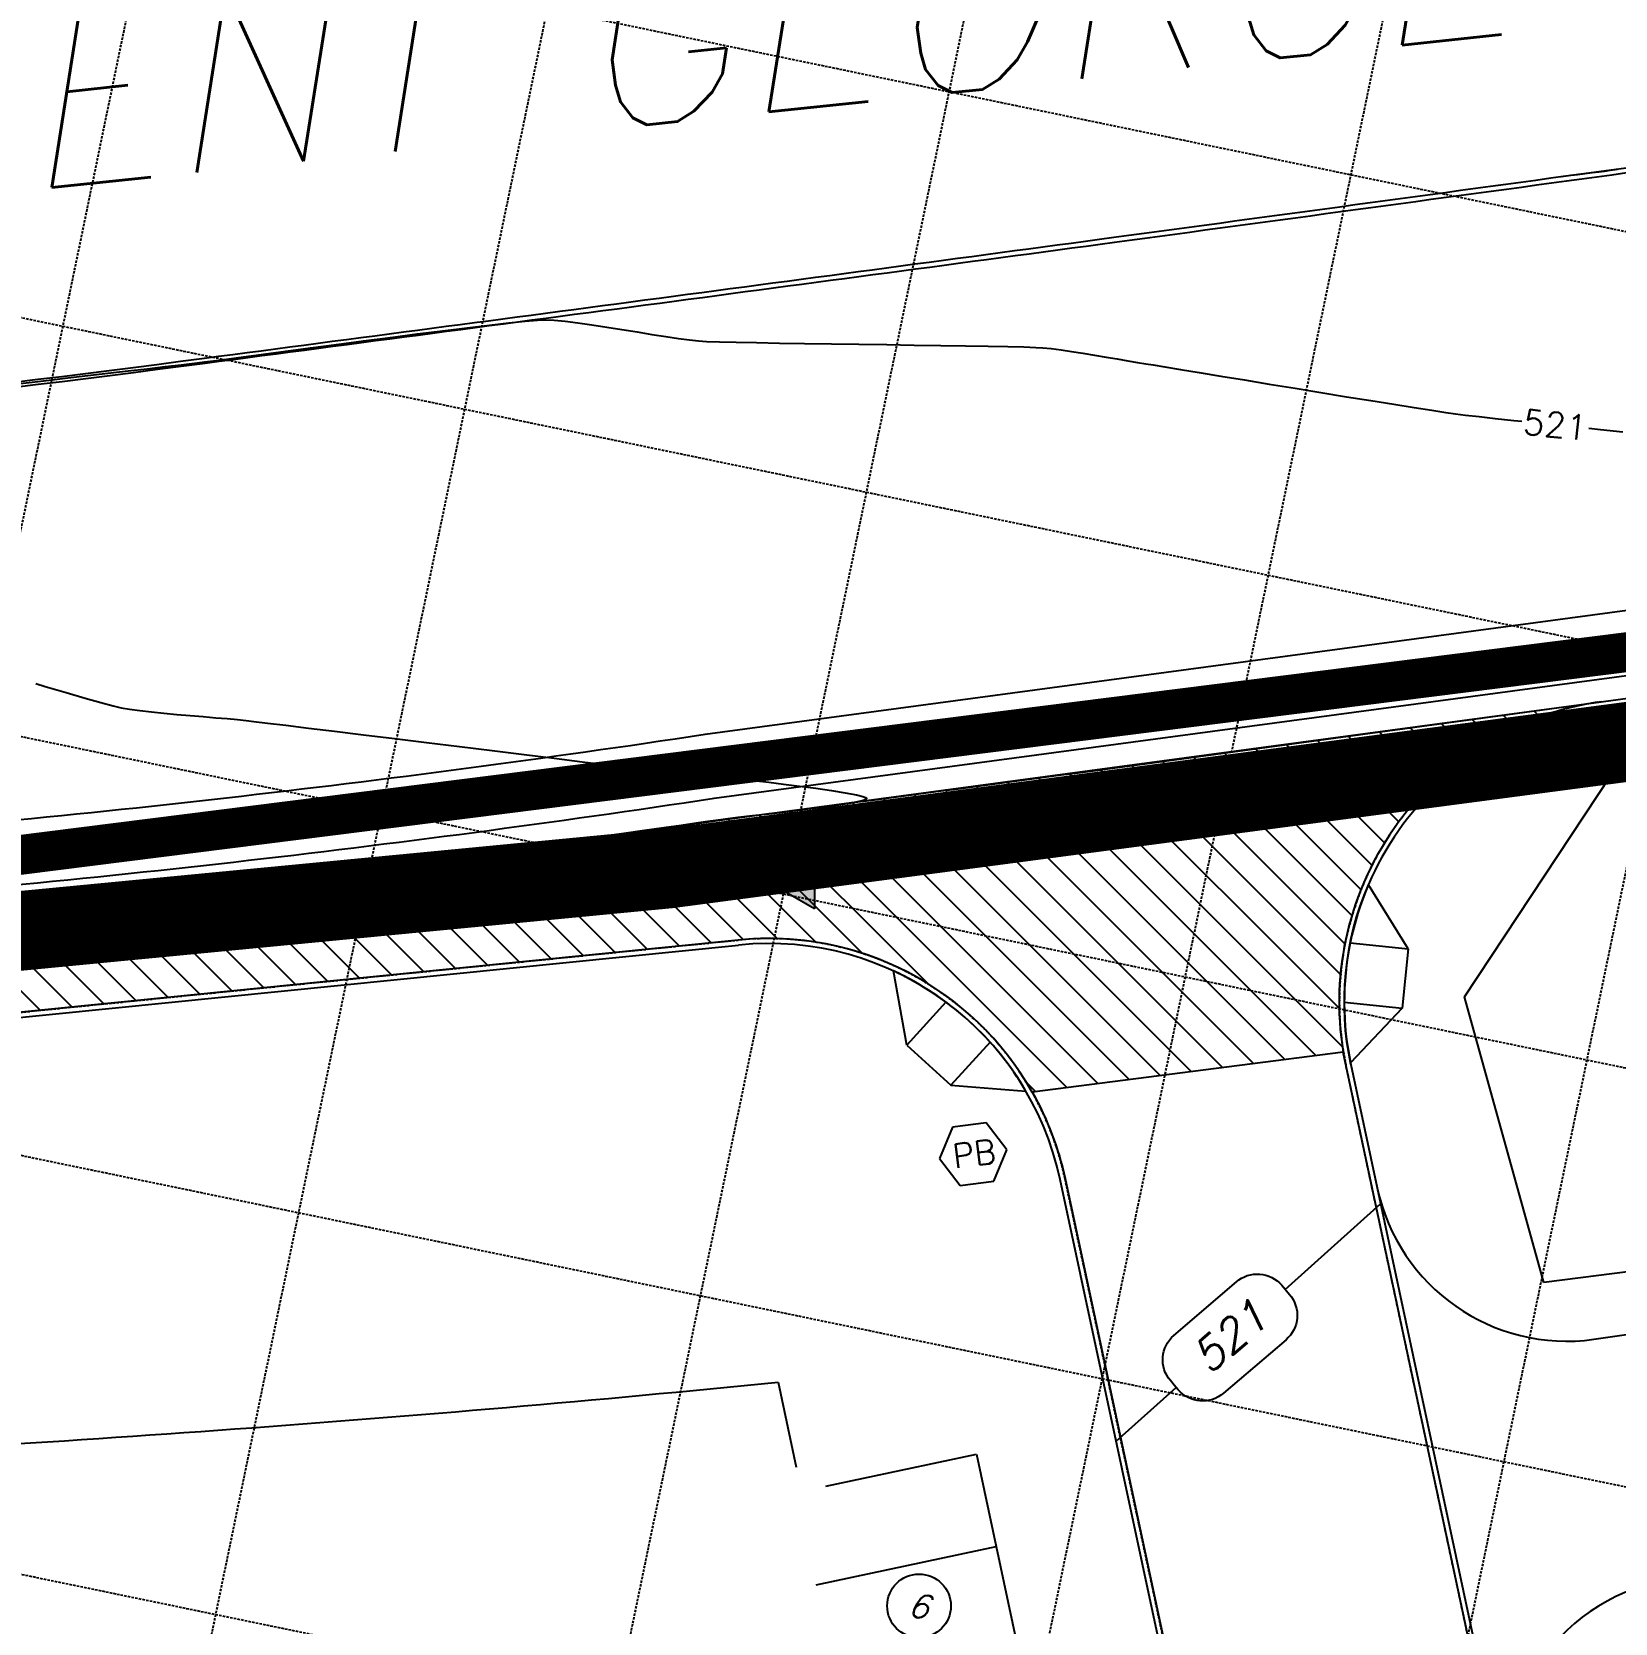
# Model space of a CAD drawing. Header units: inches. Extents: x 3071 to 5995, y 4947 to 7102.
# Drawn here: x 4816.2 to 4975.4, y 6466.8 to 6626.8 of the extents above; entities that cross this region are included whole.
import ezdxf

# ---------------------------------------------------------------- set-up
doc = ezdxf.new("R2010")
doc.units = ezdxf.units.IN
doc.header["$MEASUREMENT"] = 0
doc.linetypes.add('HIDDEN', pattern=[0.375, 0.25, -0.125])
for name, color, linetype in [('ARROWSHADE', 9, 'Continuous'), ('BOC', 4, 'Continuous'), ('EC', 3, 'Continuous'), ('EX-BOC', 41, 'Continuous'), ('EX-GUT', 41, 'Continuous'), ('EX-STORM', 150, 'Continuous'), ('FIRELANE', 5, 'HIDDEN'), ('FUTURE-DEVEL.', 78, 'Continuous'), ('GPL-PB', 7, 'Continuous'), ('GRID', 254, 'HIDDEN'), ('hatch-ol', 7, 'Continuous'), ('LIMITS OF DISTURBANCE', 1, 'HIDDEN'), ('LS-WALKS', 7, 'Continuous'), ('PC', 43, 'Continuous'), ('SILT FENCE', 200, 'Continuous'), ('TXDOT-HAT', 253, 'Continuous')]:
    doc.layers.add(name, color=color, linetype=linetype)
doc.styles.add('L100', font='SIMPLEX.shx', dxfattribs={"oblique": 15, "height": 6})
doc.styles.add('L50', font='simplex', dxfattribs={"height": 2.5})
doc.styles.add('L60', font='SIMPLEX.shx', dxfattribs={"height": 2.4})
doc.styles.add('L80', font='simplex.shx', dxfattribs={"oblique": 15, "height": 4})

msp = doc.modelspace()

# ---------------------------------------------------------------- hatches: boundary and pattern name
at = {"layer": 'ARROWSHADE'}
h = msp.add_hatch(color=7, dxfattribs=at)
edge = h.paths.add_edge_path()
edge.add_line((4893.769741114209, 6542.001261890844), (4894.947210469935, 6542.676887270369))
edge.add_line((4894.947210469935, 6542.676887270369), (4894.936456034827, 6538.650488014209))
edge.add_line((4894.936456034827, 6538.650488014209), (4891.454869201759, 6540.673001240183))
edge.add_line((4891.454869201759, 6540.673001240183), (4892.632338541372, 6541.348626609668))
edge.add_arc((4889.71506475909, 6539.674711123705), 3.363402945669326, 29.84696437112, 98.81085285941363)
edge.add_line((4889.199882165999, 6542.998423847559), (4886.078758433532, 6542.514642980725))
edge.add_line((4886.078758433532, 6542.514642980725), (4885.877896240436, 6543.81051018177))
edge.add_line((4885.877896240436, 6543.81051018177), (4888.999019972903, 6544.294291048606))
edge.add_arc((4889.715064776617, 6539.674711119168), 4.674744793611139, 29.84696458217678, 98.81085307046322, ccw=False)
at = {"layer": 'TXDOT-HAT', "linetype": 'Continuous'}
h = msp.add_hatch(dxfattribs=at)
h.set_pattern_fill('ANSI31', color=256, scale=20, angle=90, style=0)
h.set_pattern_definition([(135, (0, 0), (-1.767766952966369, -1.767766952966369), [])])
edge = h.paths.add_edge_path()
edge.add_line((4948.089920064557, 6524.239049701464), (4916.830148056351, 6520.217023739502))
edge.add_arc((4890.355170522977, 6505.280482885119), 30.39777439365211, 29.43063821241405, 95.87181959560547)
edge.add_line((4887.24537822716, 6535.518767888807), (4737.76821991956, 6520.509298740364))
edge.add_line((4737.76821991956, 6520.509298740364), (4586.276016280854, 6530.243443617936))
edge.add_arc((4619.136175616204, 8109.77014972556), 1579.868477240667, 268.8082019185863, 271.7019002310565)
edge.add_arc((4666.979016787835, 7546.074768419016), 1015.476595821656, 269.9479951250898, 273.9818052562734)
edge.add_arc((4659.679004338507, 8084.551172967309), 1553.451928931905, 272.871220224704, 278.3463118601894)
edge.add_line((4885.171844500309, 6547.552189708693), (4974.043987487102, 6559.488021051897))
edge.add_arc((4978.231265090378, 6529.225331308525), 30.55100136215652, 97.87767589038106, 189.3933656172297)

# ---------------------------------------------------------------- linework, layer by layer
at = {"layer": 'ARROWSHADE', "color": 7}
for p, q in [((4885.877896240436, 6543.81051018177), (4888.999019972903, 6544.294291048606)), ((4886.078758433532, 6542.514642980725), (4885.877896240436, 6543.81051018177)), ((4889.199882165999, 6542.998423847559), (4886.078758433532, 6542.514642980725)), ((4891.454869201759, 6540.673001240183), (4892.632338541372, 6541.348626609668)), ((4893.769741114209, 6542.001261890844), (4894.947210469935, 6542.676887270369)), ((4894.947210469935, 6542.676887270369), (4894.936456034827, 6538.650488014209)), ((4894.936456034827, 6538.650488014209), (4891.454869201759, 6540.673001240183))]:
    msp.add_line(p, q, dxfattribs=at)
for centre, radius, start, end in [((4889.715064776617, 6539.674711119168), 4.674744793611139, 29.84696458218189, 98.81085307046793), ((4889.71506475909, 6539.674711123705), 3.363402945669326, 29.8469643711297, 98.81085285940932)]:
    msp.add_arc(centre, radius, start, end, dxfattribs=at)
at = {"layer": 'BOC', "color": 7}
for p, q in [((4737.982910930487, 6519.994472634678), (4887.295445298874, 6535.02128091578)), ((4948.865888054599, 6523.001041090904), (4951.514752100392, 6510.610808349947)), ((4936.096166697344, 6434.451065990301), (4919.636142874464, 6511.443891050915)), ((4951.514752100392, 6510.610808349947), (4964.927231491485, 6447.873069298077))]:
    msp.add_line(p, q, dxfattribs=at)
for centre, start, end in [((4978.20295788907, 6529.272909514859), 97.83725124988608, 192.0674051733195), ((4890.299073039994, 6505.172022626959), 12.06740517331951, 95.74613389935561)]:
    msp.add_arc(centre, 30, start, end, dxfattribs=at)
at = {"layer": 'EC', "color": 44, "ltscale": 0.4, "flags": 128}
for points, elevation in [([(4970.067221240063, 6612.298413831324), (4970.121171059342, 6612.305317194933), (4970.256669720982, 6612.322658432947), (4970.521681417402, 6612.356579426374), (4970.970067802831, 6612.413975145275), (4971.639886432042, 6612.499712227007), (4972.374925806948, 6612.593785363218), (4973.11490381291, 6612.688468382385), (4973.799538335283, 6612.776035112989), (4974.368547259428, 6612.848759383509), (4974.953521085782, 6612.923406371278), (4975.690528783894, 6613.017361900485)], 522), ([(4814.771612967, 6591.453215060583), (4816.265306334583, 6591.626367803553), (4817.984911863982, 6591.825848330051), (4819.869730716305, 6592.04466250661), (4821.859064052661, 6592.275816199768), (4823.892213034163, 6592.51231527606), (4825.908478821922, 6592.747165602019), (4827.847162577047, 6592.973373044182), (4829.64756546065, 6593.183943469086), (4831.248988633843, 6593.371882743263), (4832.590733257734, 6593.53019673325), (4833.612100493436, 6593.651891305582), (4834.492815072902, 6593.762827136031), (4835.809571789244, 6593.935197101772), (4837.503518239785, 6594.160173499196), (4839.515802021856, 6594.428928624697), (4841.787570732782, 6594.732634774666), (4844.259971969891, 6595.062464245493), (4846.87415333051, 6595.409589333573), (4849.571262411968, 6595.765182335297), (4852.292446811589, 6596.120415547059), (4854.978854126703, 6596.466461265247), (4857.571631954637, 6596.794491786257), (4860.011927892719, 6597.09567940648), (4862.240889538273, 6597.361196422307), (4864.19966448863, 6597.582215130133), (4865.829400341116, 6597.749907826346), (4867.071244693057, 6597.855446807342), (4867.866345141782, 6597.89000436951), (4868.76682718389, 6597.84826148591), (4869.876146108297, 6597.741992406131), (4871.152582987746, 6597.583164697468), (4872.554418894993, 6597.383745927222), (4874.039934902782, 6597.155703662687), (4875.567412083865, 6596.911005471162), (4877.095131510989, 6596.661618919943), (4878.581374256903, 6596.419511576328), (4879.984421394355, 6596.196651007614), (4881.262553996095, 6596.005004781098), (4882.374053134873, 6595.856540464079), (4883.277199883436, 6595.763225623853), (4884.088244512726, 6595.719950576198), (4885.370632940891, 6595.677271092066), (4887.060735966451, 6595.635139020982), (4889.094924387928, 6595.593506212465), (4891.409569003844, 6595.552324516042), (4893.941040612719, 6595.511545781234), (4896.625710013075, 6595.471121857565), (4899.399948003434, 6595.431004594559), (4902.200125382318, 6595.391145841739), (4904.962612948248, 6595.351497448628), (4907.623781499744, 6595.312011264748), (4910.120001835329, 6595.272639139625), (4912.387644753525, 6595.233332922779), (4914.363081052851, 6595.194044463735), (4915.98268153183, 6595.154725612017), (4917.182816988985, 6595.115328217147), (4917.899858222834, 6595.075804128649), (4918.746318688399, 6594.987188335044), (4919.719869583399, 6594.861299392886), (4920.788615535976, 6594.706097184251), (4921.920661174283, 6594.529541591218), (4923.084111126466, 6594.339592495864), (4924.247070020675, 6594.144209780268), (4925.377642485056, 6593.951353326506), (4926.443933147757, 6593.768983016658), (4927.414046636927, 6593.605058732802), (4928.256087580714, 6593.467540357015), (4928.9824553784, 6593.350130335743), (4930.160988574667, 6593.157028571963), (4931.729656025218, 6592.898811026233), (4933.626426585761, 6592.58605365912), (4935.789269112001, 6592.229332431183), (4938.156152459646, 6591.839223302985), (4940.6650454844, 6591.426302235088), (4943.25391704197, 6591.001145188055), (4945.860735988063, 6590.574328122447), (4948.423471178383, 6590.156426998827), (4950.880091468636, 6589.758017777755), (4953.168565714531, 6589.389676419796), (4955.22686277177, 6589.061978885511), (4956.992951496062, 6588.785501135462), (4958.404800743113, 6588.570819130211), (4959.400379368628, 6588.42850883032), (4960.406205682012, 6588.302655910644), (4961.752252360823, 6588.147185827012), (4963.385023066325, 6587.966914386055), (4965.251021459781, 6587.766657394394), (4966.04345186107, 6587.683210059643)], 521), ([(4972.791489536572, 6586.983635329517), (4973.977365138438, 6586.862090053265), (4976.207056890631, 6586.634142407491)], 521), ([(4816.648119601265, 6561.302205484184), (4817.589091145857, 6561.02106936114), (4819.702699453544, 6560.396870320288), (4821.592007706149, 6559.848262200189), (4823.186969307106, 6559.397460950554), (4824.417537659844, 6559.06668252109), (4825.213666167796, 6558.878142861508), (4826.06896843407, 6558.731528965718), (4827.094649453427, 6558.591592174846), (4828.253114865898, 6558.458128641529), (4829.506770311512, 6558.330934518401), (4830.818021430301, 6558.209805958101), (4832.149273862296, 6558.094539113268), (4833.462933247526, 6557.984930136536), (4834.721405226025, 6557.880775180543), (4835.887095437821, 6557.781870397925), (4836.922409522945, 6557.68801194132), (4837.789753121429, 6557.598995963365), (4838.570582735882, 6557.507425045576), (4839.922271330642, 6557.34467029359), (4841.771801186175, 6557.119787115264), (4844.046154582953, 6556.841830918459), (4846.672313801446, 6556.51985711103), (4849.577261122125, 6556.16292110084), (4852.68797882546, 6555.780078295746), (4855.93144919192, 6555.380384103604), (4859.234654501977, 6554.972893932278), (4862.524577036102, 6554.566663189621), (4865.728199074763, 6554.170747283496), (4868.772502898431, 6553.794201621759), (4871.584470787577, 6553.44608161227), (4874.091085022671, 6553.135442662888), (4876.219327884182, 6552.87134018147), (4877.896181652582, 6552.662829575876), (4879.048628608341, 6552.518966253966), (4879.603651031928, 6552.448805623596), (4880.290460882435, 6552.354868786385), (4881.111894024549, 6552.237154788679), (4881.998945780397, 6552.108136397527), (4882.882611472101, 6551.980286379974), (4883.693886421783, 6551.866077503067), (4884.363765951567, 6551.777982533853), (4884.823245383575, 6551.728474239379), (4885.349113767986, 6551.705568883069), (4885.960903077391, 6551.701219508385), (4886.601256406128, 6551.702535210731), (4887.212816848537, 6551.696625085505), (4887.738227498956, 6551.670598228108), (4888.201813623952, 6551.623320834447), (4889.10368763894, 6551.52405467445), (4890.342182257375, 6551.381582154575), (4891.815630192712, 6551.204685681281), (4893.422364158409, 6551.002147661024), (4895.060716867923, 6550.782750500264), (4896.629021034707, 6550.55527660546), (4898.025609372219, 6550.328508383067), (4899.148814593916, 6550.111228239546), (4899.782222511328, 6549.950137318655), (4900.06844375614, 6549.839697713014), (4900.157136562464, 6549.772067381376), (4900.168406543685, 6549.740261814947), (4900.15832054394, 6549.711253866387), (4900.080273431128, 6549.650355006529), (4899.827259951893, 6549.552357268734), (4899.260634659432, 6549.410843600135), (4898.23634683336, 6549.219861738126), (4896.928957454555, 6549.017564248988), (4895.411341300441, 6548.808600789671), (4893.756373148441, 6548.597621017128), (4892.036927775978, 6548.389274588317), (4890.325879960477, 6548.188211160184), (4888.696104479361, 6547.999080389687), (4887.220476110052, 6547.826531933777), (4885.971869629975, 6547.675215449408), (4885.023159816552, 6547.549780593532), (4884.203296760376, 6547.432701521622), (4883.019561276173, 6547.264172080289), (4881.527006160133, 6547.051987956789), (4879.780684208452, 6546.803944838374), (4877.835648217321, 6546.527838412302), (4875.746950982937, 6546.231464365823), (4873.569645301491, 6545.92261838619), (4871.358783969177, 6545.609096160661), (4869.169419782187, 6545.298693376485), (4867.056605536717, 6544.99920572092), (4865.075394028958, 6544.718428881217), (4863.280838055106, 6544.464158544632), (4861.727990411351, 6544.244190398416), (4860.471903893889, 6544.066320129826), (4859.567631298913, 6543.938343426113), (4858.549279183575, 6543.794286768958), (4857.180863167806, 6543.600711818152), (4855.534600548881, 6543.367864093255), (4853.682708624082, 6543.105989113829), (4851.697404690685, 6542.82533239944), (4849.65090604597, 6542.536139469647), (4847.615429987216, 6542.248655844012), (4845.6631938117, 6541.973127042098), (4843.866414816701, 6541.719798583468), (4842.297310299497, 6541.498915987684), (4841.028097557367, 6541.320724774307), (4840.13099388759, 6541.195470462899), (4839.678216587445, 6541.133398573023), (4839.180558282723, 6541.069500973927), (4838.607630908135, 6540.998064049169), (4837.996984834168, 6540.923545819064), (4837.386170431313, 6540.850404303919), (4836.812738070059, 6540.783097524044), (4836.314238120895, 6540.726083499749), (4835.799971563875, 6540.671042264948), (4834.81398789208, 6540.567804894484), (4833.457574272304, 6540.426758206047), (4831.832017871334, 6540.258289017338), (4830.038605855963, 6540.072784146048), (4828.178625392982, 6539.88063040988), (4826.353363649183, 6539.692214626524), (4824.664107791355, 6539.517923613679), (4823.212144986291, 6539.36814418904), (4822.098762400779, 6539.253263170304), (4821.425247201614, 6539.183667375167)], 520)]:
    msp.add_lwpolyline(points, dxfattribs=dict(at, elevation=elevation))
at = {"layer": 'EX-BOC', "color": 7}
for points in [[(4748.356667, 6587.874864), (4756.888572, 6585.666903, 0.01142648189529579), (4833.58687, 6594.030827, 0.0007835945984226456), (4925.033639, 6606.183074, 0.0007223875813183476), (5021.999533, 6619.42067, 0.001332486197894217), (5122.888187, 6632.659914, 6.510144767228894e-05), (5240.264444, 6648.543682, -16.26492990071264)], [(4799.0563, 6536.947424, 0.01617472817618091), (4885.241425, 6547.057032, 0.002115455925400167), (4995.783034, 6561.996134, -0.002306810431807378), (5046.285588, 6568.801602), (5057.080571, 6570.269454, 0.0005828645317636639), (5155.433655, 6583.391794, -0.2441281284839951), (5249.884461, 6552.10156, -1.692522139196548)]]:
    msp.add_lwpolyline(points, format="xyb", dxfattribs=at)
at = {"layer": 'EX-GUT', "color": 7}
for points in [[(4748.231399341904, 6587.390810269682), (4756.846140430526, 6585.161412222144, 0.01143911809261414), (4833.652187750354, 6593.535111713823, 0.0007835938080580503), (4925.100417959816, 6605.687553476096, 0.000722371424214825), (5022.065575134883, 6618.925045291466, 0.001332459753128072), (5122.954868233632, 6632.164380239577, 6.510161701679032e-05), (5240.331559049807, 6648.048206904735, 6.510161701679032e-05)], [(4799.014139701791, 6537.445643338499, 0.0161756145064132), (4885.17184450031, 6547.552189708692, 0.002115546089464049), (4995.713974654667, 6562.491341842046, -0.002306744660511886), (5046.219659995444, 6569.297238569899), (5057.014113585068, 6570.765018583119, 0.0005828329923878998), (5155.360721295683, 6583.886486037069, -0.244112736203131), (5250.242719395173, 6552.450344922679, -0.244112736203131)]]:
    msp.add_lwpolyline(points, format="xyb", dxfattribs=at)
at = {"layer": 'EX-STORM', "color": 5}
for points in [[(4432.253351930077, 6547.901030061825, 0.02722407465244968), (4650.35323695564, 6539.040931013354, 0.01563465989925657), (4787.473118980305, 6545.22920081291, 0.0185159833784518), (4883.931977407715, 6556.214205424106), (5427.967368749923, 6629.374697359778)], [(4431.636544663809, 6541.430361719506, 0.0272240746524497), (4650.443148500325, 6532.541552895861, 0.01563465989925637), (4787.969019102251, 6538.748145106541, 0.01850564117279713), (4884.852157885372, 6549.779438690772), (5431.804069632921, 6623.332136852347)]]:
    msp.add_lwpolyline(points, format="xyb", dxfattribs=at)
at = {"layer": 'FIRELANE', "color": 7}
for p, q in [((4738.178862407698, 6520.516718905936), (4887.24537822716, 6535.518767888806)), ((5005.213732142621, 6257.038727426841), (4948.376936890691, 6522.896509950505)), ((4974.286453965829, 6258.205161281639), (4920.125094038372, 6511.548422191315))]:
    msp.add_line(p, q, dxfattribs=at)
for centre, start, end in [((4978.20295788907, 6529.272909514859), 97.83725124988608, 192.0674051733195), ((4890.299073039994, 6505.172022626959), 12.06740517331951, 95.74613389935561)]:
    msp.add_arc(centre, 30.5, start, end, dxfattribs=at)
at = {"layer": 'FUTURE-DEVEL.', "color": 7}
for p, q in [((4891.270591983992, 6491.061152767629), (4893.095804482534, 6482.523603362431)), ((4896.063216004069, 6480.601503244887), (4911.220702085208, 6483.841968597263)), ((4911.220702085208, 6483.841968597263), (4922.719127529129, 6430.057340567401)), ((4895.11560068821, 6470.684244288238), (4913.2067937528, 6474.551896483011))]:
    msp.add_line(p, q, dxfattribs=at)
msp.add_circle((4905.443410430536, 6468.571452464178), 3.2, dxfattribs=at)
for centre, radius, start, end in [((4650.37013830799, 8758.999637816072), 2286.540702978538, 278.1191633427352, 283.4142125366569), ((4970.583847492798, 6514.687522825518), 19.5, 192.0674051733195, 278.0176070541535), ((4683.310205968368, 8588.283164701003), 2107.507458940448, 272.6810394669792, 275.6629332270074), ((4983.996326883891, 6451.949783773649), 19.5, 98.13821078189439, 192.0674051733195)]:
    msp.add_arc(centre, radius, start, end, dxfattribs=at)
at = {"layer": 'GPL-PB', "color": 7}
for p, q in [((4908.804876279682, 6516.693340049626), (4907.495400351894, 6513.544574320666)), ((4912.186525355423, 6517.133683495001), (4908.804876279682, 6516.693340049626)), ((4914.258698503374, 6514.42526121141), (4912.186525355423, 6517.133683495001)), ((4912.949222575586, 6511.276495482448), (4914.258698503374, 6514.42526121141)), ((4907.495400351894, 6513.544574320666), (4909.567573499846, 6510.836152037077)), ((4909.567573499846, 6510.836152037077), (4912.949222575586, 6511.276495482448))]:
    msp.add_line(p, q, dxfattribs=at)
at = {"layer": 'GRID', "color": 253, "linetype": 'HIDDEN'}
for p, q in [((3415.248701518271, 6929.276568589465), (5919.869976655297, 6411.899995803472)), ((3405.443915856352, 6889.319451714467), (5910.065190993379, 6371.942878928474)), ((3397.09913242432, 6848.922334373547), (5901.720407561346, 6331.545761587555)), ((3388.754348992288, 6808.525217032628), (5893.375624129314, 6291.148644246635)), ((3380.409565560256, 6768.128099691708), (5885.030840697282, 6250.751526905715)), ((4852.722156516673, 6758.840500957022), (4560.617880466281, 5344.762974379616)), ((4893.119273857594, 6750.495717524989), (4601.0149978072, 5336.418190947584)), ((4933.516391198513, 6742.150934092957), (4641.41211514812, 5328.073407515551)), ((4973.913508539433, 6733.806150660925), (4681.80923248904, 5319.728624083519)), ((5014.310625880353, 6725.461367228892), (4722.20634982996, 5311.383840651488))]:
    msp.add_line(p, q, dxfattribs=at)
at = {"layer": 'hatch-ol'}
for p, q in [((4954.621989500975, 6534.652308168957), (4950.625444931378, 6541.083107610926)), ((4948.801550134725, 6535.235897194098), (4954.621989500975, 6534.652308168957)), ((4954.621989500975, 6534.652308168957), (4954.023398090369, 6528.682242145608)), ((4904.207651504388, 6524.959681535981), (4902.868599433933, 6532.411828173844)), ((4908.139086803704, 6529.291183244829), (4904.207651504388, 6524.959681535981)), ((4948.202958724119, 6529.265831170748), (4954.023398090369, 6528.682242145608)), ((4954.023398090369, 6528.682242145608), (4948.82967069956, 6523.172909540877)), ((4912.581938890099, 6525.25868211793), (4908.650503590782, 6520.927180409082)), ((4904.207651504388, 6524.959681535981), (4908.650503590782, 6520.927180409082)), ((4908.650503590782, 6520.927180409082), (4916.197155693113, 6520.314324793149))]:
    msp.add_line(p, q, dxfattribs=at)
at = {"layer": 'hatch-ol', "linetype": 'Continuous'}
for points in [[(5243.040089312088, 6535.973636929193), (4968.261460200612, 6501.089846605979), (4960.277410179826, 6529.798104536216), (4979.654086166351, 6559.136375907485), (4807.920281203762, 6536.881678098194), (4738.540921081392, 6532.026969119062), (4587.097563409967, 6529.949233412823), (4537.292993282846, 6530.406216377536), (4443.514426446683, 6536.502389412111), (4309.719512045499, 6550.089240666823), (4197.786984220933, 6566.781651084129), (4113.361324718457, 6582.303954496543), (4029.675854668528, 6602.487867858061), (3947.12258918167, 6625.839164318208), (3919.581008655504, 6634.421278774624), (3826.066654359816, 6666.403461420003), (3818.719653154528, 6668.407647969228, 0.4390896938054993), (3759.322272, 6620.845846, 5.551520023388384)], [(4948.865888054599, 6523.001041090904, -0.1550345309026193), (4950.625444931378, 6541.083107610926, 13.88314413074446)]]:
    msp.add_lwpolyline(points, format="xyb", dxfattribs=at)
for points in [[(4948.089920064557, 6524.239049701464), (4916.830148056351, 6520.217023739502, 0.2983086148271068), (4887.24537822716, 6535.518767888807), (4737.76821991956, 6520.509298740364), (4586.276016280854, 6530.243443617936, 0.01262681177151592), (4666.057313190508, 6530.598590892424, 0.01760263478437808), (4737.493392339311, 6533.049379052034, 0.02389413970785857), (4885.171844500309, 6547.552189708693), (4974.043987487102, 6559.488021051897, 0.4219830909772897)], [(5027.421877916477, 6241.396326200288, -0.3916287813264167), (5005.213732142621, 6257.038727426841), (4948.089920064558, 6524.239049701464), (4916.830148056351, 6520.217023739502, -0.07645821676413013), (4920.125094038372, 6511.548422191315), (4974.286453965829, 6258.205161281639, -0.4370582131456287), (4956.963086071784, 6233.601120805896)]]:
    msp.add_lwpolyline(points, format="xyb", close=True, dxfattribs=at)
at = {"layer": 'hatch-ol'}
msp.add_arc((4890.299073039974, 6505.172022626939), 30.00000000002685, 30.31432053379459, 65.22952678121392, dxfattribs=at)
at = {"layer": 'LIMITS OF DISTURBANCE', "ltscale": 100, "const_width": 4}
msp.add_lwpolyline([(3679.496163846769, 6238.824584767574), (3758.780297607936, 6633.570947263157), (3789.013044665072, 6667.875316880016), (3825.701919874949, 6669.479316320167), (3889.801052119369, 6648.0806865072), (3970.062920915053, 6623.415144483077), (4091.851178178912, 6592.193018146335), (4191.851854782761, 6571.609776132193), (4379.820107252585, 6548.37671913038), (4483.418003495965, 6538.200078788186), (4641.768816314277, 6535.291918037466), (4765.919206824127, 6537.876621114433), (5101.739364117308, 6580.261369873047)], dxfattribs=at)
at = {"layer": 'LS-WALKS', "color": 7}
for p, q in [((4954.621989500975, 6534.652308168957), (4950.625444931378, 6541.083107610926)), ((4948.801550134725, 6535.235897194098), (4954.621989500975, 6534.652308168957)), ((4954.621989500975, 6534.652308168957), (4954.023398090369, 6528.682242145608)), ((4904.207651504388, 6524.959681535981), (4902.868599433933, 6532.411828173844)), ((4908.139086803704, 6529.291183244829), (4904.207651504388, 6524.959681535981)), ((4948.202958724119, 6529.265831170748), (4954.023398090369, 6528.682242145608)), ((4954.023398090369, 6528.682242145608), (4948.82967069956, 6523.172909540877)), ((4912.581938890099, 6525.25868211793), (4908.650503590782, 6520.927180409082)), ((4904.207651504388, 6524.959681535981), (4908.650503590782, 6520.927180409082)), ((4908.650503590782, 6520.927180409082), (4916.197155693113, 6520.314324793149))]:
    msp.add_line(p, q, dxfattribs=at)
at = {"layer": 'PC', "color": 44}
for p, q in [((4942.266661281961, 6500.388117187785, 191.1483948266618), (4951.859995036484, 6508.99591220715)), ((4925.261678640012, 6485.130083991477, 529.9748361074464), (4931.295805878846, 6490.544315552864, 409.7440836498649))]:
    msp.add_line(p, q, dxfattribs=at)
msp.add_lwpolyline([(4942.695378185655, 6499.887831754637, -0.4142135623732098), (4942.344704133473, 6495.33587272406), (4936.057898690467, 6489.948428706961, -0.4142135623730476), (4931.505939659887, 6490.299102759147), (4931.111897978421, 6490.758924407406), (4930.717856296948, 6491.218746055665, -0.4142135623725118), (4931.068530349134, 6495.770705086241), (4937.355335792136, 6501.158149103339, -0.4142135623730469), (4941.907294822718, 6500.807475051151)], format="xyb", close=True, dxfattribs=at)
at = {"layer": 'SILT FENCE', "const_width": 8}
msp.add_lwpolyline([(5264.81127083052, 6295.546051425332), (5282.537813087798, 6297.96108578983, 0.419090502425075), (5307.487725099906, 6331.353987890158), (5304.111606906135, 6358.181549572831), (5279.40822822578, 6478.170506118837), (5271.187173597999, 6510.139274932429), (5255.060910116166, 6543.383947912396), (5232.25669307414, 6561.968978937581), (5207.838876552264, 6574.397388568793), (5175.360666661491, 6580.464245334484), (5106.269765148423, 6572.582922523989), (4880.185305417329, 6542.698664040385), (4727.675544612031, 6528.041392738313)], format="xyb", dxfattribs=at)

# ---------------------------------------------------------------- texts
at = {"layer": 'EC', "color": 44, "ltscale": 0.4, "insert": (4969.417198617806, 6587.330805329843, 521), "char_height": 2.5, "attachment_point": 5, "rotation": 354.065289203349, "style": 'L50'}
msp.add_mtext('{521}', dxfattribs=at)
at = {"layer": 'FUTURE-DEVEL.', "color": 7, "oblique": 15}
for s, height, rotation, style, p in [('PRESIDENT GEORGE BUSH TURNPIKE', 18, 6.028775728265329, 'L100', (4730.779280015837, 6601.938865866812)), ('6', 2.4, 348.2725972990885, 'L60', (4904.212039336743, 6467.608393826241))]:
    msp.add_text(s, height=height, rotation=rotation, dxfattribs=dict(at, style=style)).set_placement(p)
at = {"layer": 'GPL-PB', "color": 7, "style": 'L60'}
msp.add_text('PB', height=2.4, rotation=7.419059167733875, dxfattribs=at).set_placement((4909.011982444331, 6512.574663870238))
at = {"layer": 'PC', "color": 44, "style": 'L80', "oblique": 15}
msp.add_text('521', height=3.2, rotation=40.59474592042763, dxfattribs=at).set_placement((4934.590211928195, 6491.767432460097))

doc.saveas('drawing.dxf')
